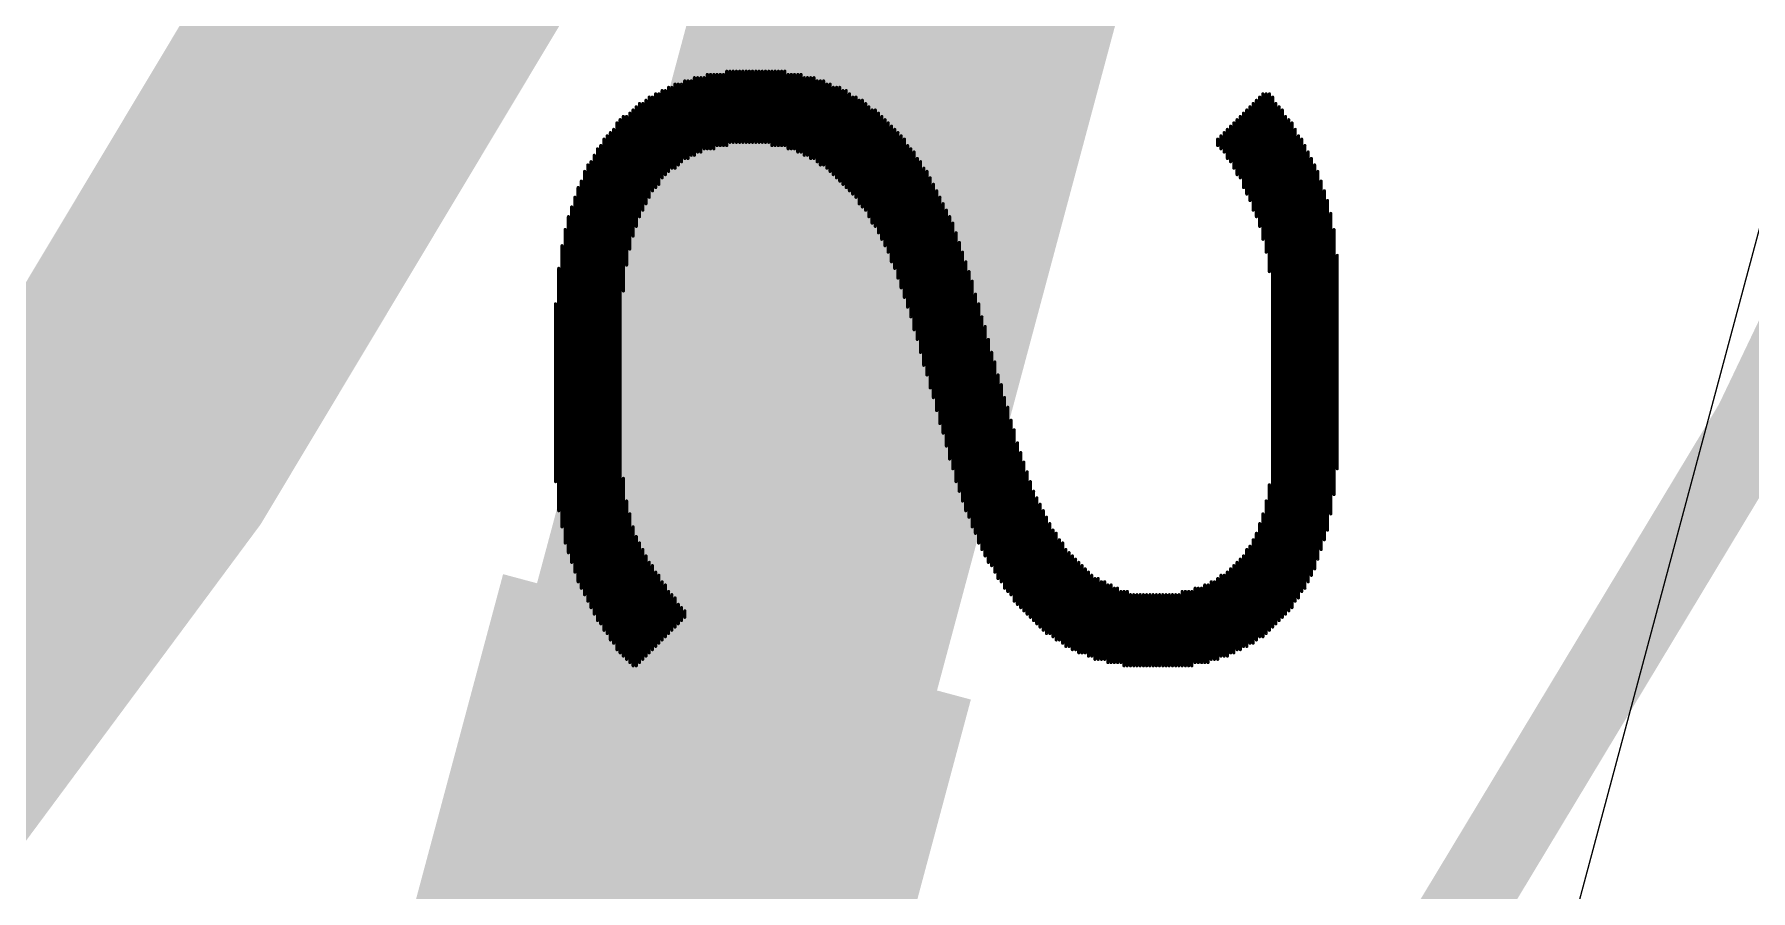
# Model space of a CAD drawing. Header units: millimetres. Extents: x 1.42 to 4.09, y 1.63 to 4.12.
# Drawn here: x 3.5772 to 3.7845, y 2.2514 to 2.3548 of the extents above; entities that cross this region are included whole.
import ezdxf

# ---------------------------------------------------------------- set-up
doc = ezdxf.new("R2010")
doc.units = ezdxf.units.MM
doc.header["$MEASUREMENT"] = 0
for name, color, linetype in [('BottomOverlay', 54, 'Continuous'), ('KeepOutLayer', 6, 'Continuous'), ('Mechanical1', 6, 'Continuous'), ('Mechanical3', 76, 'Continuous'), ('TopLayer', 1, 'Continuous'), ('TopSolder', 216, 'Continuous')]:
    doc.layers.add(name, color=color, linetype=linetype)

# ---------------------------------------------------------------- blocks, each defined once
blk = doc.blocks.new('ANTENNA_PCB_2_4GHZ_24')
at = {"layer": 'KeepOutLayer'}
blk.add_line((0.82382, 0.45177), (-0.10925, 0.45177), dxfattribs=at)
at = {"layer": 'TopLayer', "const_width": 0.05}
blk.add_lwpolyline([(0.71496, 0.34528), (0.05512, 0.34528)], dxfattribs=at)
at = {"layer": 'TopLayer', "const_width": 0.025}
blk.add_lwpolyline([(0.70246, 0.34528, 1), (0.72746, 0.34528, 1)], format="xyb", close=True, dxfattribs=at)
at = {"layer": 'TopSolder'}
blk.add_solid([(0.68576, 0.31604), (0.74422, 0.31604), (0.68576, 0.37451), (0.74422, 0.37451)], dxfattribs=at)

msp = doc.modelspace()

# ---------------------------------------------------------------- linework, layer by layer
at = {"layer": 'BottomOverlay', "const_width": 0.00039}
for points in [[(3.65848, 2.34099), (3.65848, 2.34996)], [(3.65887, 2.34099), (3.65887, 2.34996)], [(3.65926, 2.34099), (3.65926, 2.34996)], [(3.65965, 2.34138), (3.65965, 2.34996)], [(3.66004, 2.34138), (3.66004, 2.34996)], [(3.66043, 2.34138), (3.66043, 2.34996)], [(3.66082, 2.34138), (3.66082, 2.35035)], [(3.66121, 2.34177), (3.66121, 2.35035)], [(3.6616, 2.34177), (3.6616, 2.35035)], [(3.66199, 2.34177), (3.66199, 2.35035)], [(3.66238, 2.34177), (3.66238, 2.35035)], [(3.66277, 2.34177), (3.66277, 2.35035)], [(3.66316, 2.34177), (3.66316, 2.35035)], [(3.66355, 2.34177), (3.66355, 2.35035)], [(3.66394, 2.34177), (3.66394, 2.35035)], [(3.66433, 2.34177), (3.66433, 2.35035)], [(3.66472, 2.34177), (3.66472, 2.35035)], [(3.66511, 2.34177), (3.66511, 2.35035)], [(3.6655, 2.34177), (3.6655, 2.35035)], [(3.66589, 2.34177), (3.66589, 2.35035)], [(3.66628, 2.34138), (3.66628, 2.35035)], [(3.66667, 2.34138), (3.66667, 2.35035)], [(3.66706, 2.34138), (3.66706, 2.35035)], [(3.66745, 2.34138), (3.66745, 2.35035)], [(3.66784, 2.34138), (3.66784, 2.35035)], [(3.66823, 2.34099), (3.66823, 2.34996)], [(3.66862, 2.34099), (3.66862, 2.34996)], [(3.66901, 2.34099), (3.66901, 2.34996)], [(3.6694, 2.3406), (3.6694, 2.34996)], [(3.66979, 2.3406), (3.66979, 2.34996)], [(3.65302, 2.33748), (3.65302, 2.34801)], [(3.65341, 2.33787), (3.65341, 2.34801)], [(3.6538, 2.33826), (3.6538, 2.3484)], [(3.65419, 2.33865), (3.65419, 2.3484)], [(3.65458, 2.33865), (3.65458, 2.34879)], [(3.65497, 2.33904), (3.65497, 2.34879)], [(3.65536, 2.33943), (3.65536, 2.34879)], [(3.65575, 2.33982), (3.65575, 2.34918)], [(3.65614, 2.33982), (3.65614, 2.34918)], [(3.65653, 2.34021), (3.65653, 2.34918)], [(3.65692, 2.34021), (3.65692, 2.34957)], [(3.65731, 2.3406), (3.65731, 2.34957)], [(3.6577, 2.3406), (3.6577, 2.34957)], [(3.65809, 2.34099), (3.65809, 2.34957)], [(3.67018, 2.34021), (3.67018, 2.34957)], [(3.67057, 2.34021), (3.67057, 2.34957)], [(3.67096, 2.33982), (3.67096, 2.34957)], [(3.67135, 2.33982), (3.67135, 2.34957)], [(3.67174, 2.33943), (3.67174, 2.34918)], [(3.67213, 2.33904), (3.67213, 2.34918)], [(3.67252, 2.33904), (3.67252, 2.34918)], [(3.67291, 2.33865), (3.67291, 2.34879)], [(3.6733, 2.33826), (3.6733, 2.34879)], [(3.67369, 2.33787), (3.67369, 2.3484)], [(3.67408, 2.33748), (3.67408, 2.3484)], [(3.67447, 2.33709), (3.67447, 2.3484)], [(3.67486, 2.3367), (3.67486, 2.34801)], [(3.67525, 2.33631), (3.67525, 2.34801)], [(3.64951, 2.33046), (3.64951, 2.34567)], [(3.6499, 2.33163), (3.6499, 2.34606)], [(3.65029, 2.3328), (3.65029, 2.34645)], [(3.65068, 2.33358), (3.65068, 2.34645)], [(3.65107, 2.33436), (3.65107, 2.34684)], [(3.65146, 2.33514), (3.65146, 2.34723)], [(3.65185, 2.33592), (3.65185, 2.34723)], [(3.65224, 2.33631), (3.65224, 2.34762)], [(3.65263, 2.3367), (3.65263, 2.34762)], [(3.67564, 2.33592), (3.67564, 2.34762)], [(3.67603, 2.33553), (3.67603, 2.34723)], [(3.67642, 2.33514), (3.67642, 2.34723)], [(3.67681, 2.33436), (3.67681, 2.34684)], [(3.6772, 2.33397), (3.6772, 2.34684)], [(3.67759, 2.33358), (3.67759, 2.34645)], [(3.67798, 2.3328), (3.67798, 2.34606)], [(3.67837, 2.33202), (3.67837, 2.34567)], [(3.67876, 2.33163), (3.67876, 2.34567)], [(3.72361, 2.33553), (3.72361, 2.34567)], [(3.724, 2.33475), (3.724, 2.34606)], [(3.72439, 2.33358), (3.72439, 2.34645)], [(3.72478, 2.3328), (3.72478, 2.34684)], [(3.72517, 2.33163), (3.72517, 2.34723)], [(3.72556, 2.33007), (3.72556, 2.34762)], [(3.72595, 2.32851), (3.72595, 2.34762)], [(3.72634, 2.32617), (3.72634, 2.34762)], [(3.72673, 2.28327), (3.72673, 2.34723)], [(3.72712, 2.28366), (3.72712, 2.34645)], [(3.72751, 2.28405), (3.72751, 2.34606)], [(3.7279, 2.28444), (3.7279, 2.34567)], [(3.64756, 2.28054), (3.64756, 2.34411)], [(3.64795, 2.28015), (3.64795, 2.3445)], [(3.64834, 2.32383), (3.64834, 2.34489)], [(3.64873, 2.32695), (3.64873, 2.34489)], [(3.64912, 2.3289), (3.64912, 2.34528)], [(3.67915, 2.33085), (3.67915, 2.34528)], [(3.67954, 2.33007), (3.67954, 2.34489)], [(3.67993, 2.32929), (3.67993, 2.3445)], [(3.68032, 2.32851), (3.68032, 2.34411)], [(3.68071, 2.32734), (3.68071, 2.34372)], [(3.72166, 2.33943), (3.72166, 2.34372)], [(3.72205, 2.33865), (3.72205, 2.34411)], [(3.72244, 2.33787), (3.72244, 2.3445)], [(3.72283, 2.33748), (3.72283, 2.34489)], [(3.72322, 2.33631), (3.72322, 2.34528)], [(3.72829, 2.28483), (3.72829, 2.34489)], [(3.72868, 2.28522), (3.72868, 2.3445)], [(3.72907, 2.28561), (3.72907, 2.34411)], [(3.646, 2.28288), (3.646, 2.34216)], [(3.64639, 2.28249), (3.64639, 2.34255)], [(3.64678, 2.28171), (3.64678, 2.34294)], [(3.64717, 2.28132), (3.64717, 2.34333)], [(3.6811, 2.32656), (3.6811, 2.34333)], [(3.68149, 2.32539), (3.68149, 2.34294)], [(3.68188, 2.32422), (3.68188, 2.34255)], [(3.68227, 2.32305), (3.68227, 2.34216)], [(3.7201, 2.34138), (3.7201, 2.34216)], [(3.72049, 2.34099), (3.72049, 2.34255)], [(3.72088, 2.3406), (3.72088, 2.34294)], [(3.72127, 2.33982), (3.72127, 2.34333)], [(3.72946, 2.28639), (3.72946, 2.34333)], [(3.72985, 2.28678), (3.72985, 2.34255)], [(3.73024, 2.28756), (3.73024, 2.34216)], [(3.64483, 2.28483), (3.64483, 2.34021)], [(3.64522, 2.28405), (3.64522, 2.34099)], [(3.64561, 2.28366), (3.64561, 2.34138)], [(3.68266, 2.32188), (3.68266, 2.34138)], [(3.68305, 2.32071), (3.68305, 2.34099)], [(3.68344, 2.31915), (3.68344, 2.3406)], [(3.68383, 2.31798), (3.68383, 2.33982)], [(3.73063, 2.28795), (3.73063, 2.34138)], [(3.73102, 2.28873), (3.73102, 2.3406)], [(3.73141, 2.28951), (3.73141, 2.33982)], [(3.64366, 2.28717), (3.64366, 2.33826)], [(3.64405, 2.28639), (3.64405, 2.33904)], [(3.64444, 2.28561), (3.64444, 2.33943)], [(3.68422, 2.31642), (3.68422, 2.33943)], [(3.68461, 2.31486), (3.68461, 2.33865)], [(3.685, 2.31369), (3.685, 2.33826)], [(3.68539, 2.31213), (3.68539, 2.33748)], [(3.7318, 2.29029), (3.7318, 2.33904)], [(3.73219, 2.29146), (3.73219, 2.33826)], [(3.64288, 2.28873), (3.64288, 2.33631)], [(3.64327, 2.28795), (3.64327, 2.33709)], [(3.68578, 2.31096), (3.68578, 2.3367)], [(3.68617, 2.3094), (3.68617, 2.33592)], [(3.73258, 2.29263), (3.73258, 2.33709)], [(3.73297, 2.2938), (3.73297, 2.33592)], [(3.6421, 2.29107), (3.6421, 2.33397)], [(3.64249, 2.2899), (3.64249, 2.33514)], [(3.68656, 2.30784), (3.68656, 2.33514)], [(3.68695, 2.30667), (3.68695, 2.33436)], [(3.68734, 2.30511), (3.68734, 2.33358)], [(3.73336, 2.29497), (3.73336, 2.33475)], [(3.64132, 2.29341), (3.64132, 2.33124)], [(3.64171, 2.29224), (3.64171, 2.3328)], [(3.68773, 2.30355), (3.68773, 2.3328)], [(3.68812, 2.30238), (3.68812, 2.33202)], [(3.73375, 2.29692), (3.73375, 2.33319)], [(3.73414, 2.29926), (3.73414, 2.33124)], [(3.64093, 2.29536), (3.64093, 2.32929)], [(3.68851, 2.30082), (3.68851, 2.33085)], [(3.6889, 2.29965), (3.6889, 2.32968)], [(3.68929, 2.29848), (3.68929, 2.32851)], [(3.68968, 2.29731), (3.68968, 2.32734)], [(3.73453, 2.30238), (3.73453, 2.32812)], [(3.64054, 2.29731), (3.64054, 2.32656)], [(3.69007, 2.29653), (3.69007, 2.32617)], [(3.69046, 2.29536), (3.69046, 2.325)], [(3.69085, 2.29458), (3.69085, 2.32344)], [(3.64015, 2.30082), (3.64015, 2.32227)], [(3.69124, 2.29341), (3.69124, 2.32227)], [(3.69163, 2.29263), (3.69163, 2.32071)], [(3.69202, 2.29185), (3.69202, 2.31954)], [(3.69241, 2.29107), (3.69241, 2.31798)], [(3.6928, 2.29068), (3.6928, 2.31642)], [(3.69319, 2.2899), (3.69319, 2.31525)], [(3.69358, 2.28912), (3.69358, 2.31369)], [(3.69397, 2.28873), (3.69397, 2.31252)], [(3.69436, 2.28795), (3.69436, 2.31096)], [(3.69475, 2.28756), (3.69475, 2.30979)], [(3.69514, 2.28717), (3.69514, 2.30823)], [(3.69553, 2.28639), (3.69553, 2.30706)], [(3.69592, 2.286), (3.69592, 2.3055)], [(3.69631, 2.28561), (3.69631, 2.30433)], [(3.6967, 2.28522), (3.6967, 2.30316)], [(3.64834, 2.27976), (3.64834, 2.30121)], [(3.69709, 2.28483), (3.69709, 2.30199)], [(3.69748, 2.28444), (3.69748, 2.30082)], [(3.72634, 2.28288), (3.72634, 2.30043)], [(3.64873, 2.27937), (3.64873, 2.29848)], [(3.69787, 2.28405), (3.69787, 2.29965)], [(3.69826, 2.28366), (3.69826, 2.29887)], [(3.69865, 2.28327), (3.69865, 2.29809)], [(3.72595, 2.28249), (3.72595, 2.29848)], [(3.64912, 2.27898), (3.64912, 2.29692)], [(3.69904, 2.28288), (3.69904, 2.29731)], [(3.69943, 2.28249), (3.69943, 2.29653)], [(3.72556, 2.2821), (3.72556, 2.29692)], [(3.64951, 2.27859), (3.64951, 2.29536)], [(3.6499, 2.27859), (3.6499, 2.29419)], [(3.69982, 2.28249), (3.69982, 2.29575)], [(3.70021, 2.2821), (3.70021, 2.29497)], [(3.7006, 2.28171), (3.7006, 2.29458)], [(3.72478, 2.28171), (3.72478, 2.29458)], [(3.72517, 2.2821), (3.72517, 2.29575)], [(3.65029, 2.27898), (3.65029, 2.29341)], [(3.65068, 2.27937), (3.65068, 2.29263)], [(3.65107, 2.27976), (3.65107, 2.29185)], [(3.70099, 2.28171), (3.70099, 2.2938)], [(3.70138, 2.28132), (3.70138, 2.29341)], [(3.70177, 2.28093), (3.70177, 2.29263)], [(3.70216, 2.28093), (3.70216, 2.29224)], [(3.70255, 2.28054), (3.70255, 2.29185)], [(3.72322, 2.28093), (3.72322, 2.29185)], [(3.72361, 2.28093), (3.72361, 2.29263)], [(3.724, 2.28132), (3.724, 2.29302)], [(3.72439, 2.28132), (3.72439, 2.2938)], [(3.65146, 2.28015), (3.65146, 2.29107)], [(3.65185, 2.28054), (3.65185, 2.29068)], [(3.65224, 2.28093), (3.65224, 2.2899)], [(3.70294, 2.28054), (3.70294, 2.29146)], [(3.70333, 2.28015), (3.70333, 2.29107)], [(3.70372, 2.28015), (3.70372, 2.29068)], [(3.70411, 2.28015), (3.70411, 2.29029)], [(3.7045, 2.27976), (3.7045, 2.2899)], [(3.72127, 2.27976), (3.72127, 2.2899)], [(3.72166, 2.28015), (3.72166, 2.29029)], [(3.72205, 2.28015), (3.72205, 2.29068)], [(3.72244, 2.28054), (3.72244, 2.29107)], [(3.72283, 2.28054), (3.72283, 2.29146)], [(3.65263, 2.28132), (3.65263, 2.28951)], [(3.65302, 2.28171), (3.65302, 2.28873)], [(3.65341, 2.2821), (3.65341, 2.28834)], [(3.70489, 2.27976), (3.70489, 2.28951)], [(3.70528, 2.27937), (3.70528, 2.28912)], [(3.70567, 2.27937), (3.70567, 2.28912)], [(3.70606, 2.27937), (3.70606, 2.28873)], [(3.70645, 2.27937), (3.70645, 2.28873)], [(3.70684, 2.27898), (3.70684, 2.28834)], [(3.70723, 2.27898), (3.70723, 2.28834)], [(3.70762, 2.27898), (3.70762, 2.28795)], [(3.70801, 2.27898), (3.70801, 2.28795)], [(3.71737, 2.27898), (3.71737, 2.28795)], [(3.71776, 2.27898), (3.71776, 2.28795)], [(3.71815, 2.27898), (3.71815, 2.28795)], [(3.71854, 2.27898), (3.71854, 2.28834)], [(3.71893, 2.27898), (3.71893, 2.28834)], [(3.71932, 2.27937), (3.71932, 2.28873)], [(3.71971, 2.27937), (3.71971, 2.28873)], [(3.7201, 2.27937), (3.7201, 2.28912)], [(3.72049, 2.27976), (3.72049, 2.28951)], [(3.72088, 2.27976), (3.72088, 2.28951)], [(3.6538, 2.28249), (3.6538, 2.28756)], [(3.65419, 2.28288), (3.65419, 2.28717)], [(3.65458, 2.28327), (3.65458, 2.28678)], [(3.65497, 2.28366), (3.65497, 2.286)], [(3.65536, 2.28405), (3.65536, 2.28561)], [(3.7084, 2.27898), (3.7084, 2.28756)], [(3.70879, 2.27859), (3.70879, 2.28756)], [(3.70918, 2.27859), (3.70918, 2.28756)], [(3.70957, 2.27859), (3.70957, 2.28717)], [(3.70996, 2.27859), (3.70996, 2.28717)], [(3.71035, 2.27859), (3.71035, 2.28717)], [(3.71074, 2.27859), (3.71074, 2.28717)], [(3.71113, 2.27859), (3.71113, 2.28717)], [(3.71152, 2.27859), (3.71152, 2.28717)], [(3.71191, 2.27859), (3.71191, 2.28717)], [(3.7123, 2.27859), (3.7123, 2.28717)], [(3.71269, 2.27859), (3.71269, 2.28717)], [(3.71308, 2.27859), (3.71308, 2.28717)], [(3.71347, 2.27859), (3.71347, 2.28717)], [(3.71386, 2.27859), (3.71386, 2.28717)], [(3.71425, 2.27859), (3.71425, 2.28717)], [(3.71464, 2.27859), (3.71464, 2.28717)], [(3.71503, 2.27859), (3.71503, 2.28717)], [(3.71542, 2.27859), (3.71542, 2.28717)], [(3.71581, 2.27859), (3.71581, 2.28756)], [(3.7162, 2.27859), (3.7162, 2.28756)], [(3.71659, 2.27859), (3.71659, 2.28756)], [(3.71698, 2.27859), (3.71698, 2.28756)], [(3.65575, 2.28444), (3.65575, 2.28522)]]:
    msp.add_lwpolyline(points, dxfattribs=at)
at = {"layer": 'BottomOverlay', "const_width": 0.000195}
for points in [[(3.65839, 2.34996, 1), (3.65858, 2.34996, 1)], [(3.65878, 2.34996, 1), (3.65897, 2.34996, 1)], [(3.65917, 2.34996, 1), (3.65936, 2.34996, 1)], [(3.65956, 2.34996, 1), (3.65975, 2.34996, 1)], [(3.65995, 2.34996, 1), (3.66014, 2.34996, 1)], [(3.66034, 2.34996, 1), (3.66053, 2.34996, 1)], [(3.66073, 2.35035, 1), (3.66092, 2.35035, 1)], [(3.66112, 2.35035, 1), (3.66131, 2.35035, 1)], [(3.66151, 2.35035, 1), (3.6617, 2.35035, 1)], [(3.6619, 2.35035, 1), (3.66209, 2.35035, 1)], [(3.66229, 2.35035, 1), (3.66248, 2.35035, 1)], [(3.66268, 2.35035, 1), (3.66287, 2.35035, 1)], [(3.66307, 2.35035, 1), (3.66326, 2.35035, 1)], [(3.66346, 2.35035, 1), (3.66365, 2.35035, 1)], [(3.66385, 2.35035, 1), (3.66404, 2.35035, 1)], [(3.66424, 2.35035, 1), (3.66443, 2.35035, 1)], [(3.66463, 2.35035, 1), (3.66482, 2.35035, 1)], [(3.66502, 2.35035, 1), (3.66521, 2.35035, 1)], [(3.66541, 2.35035, 1), (3.6656, 2.35035, 1)], [(3.6658, 2.35035, 1), (3.66599, 2.35035, 1)], [(3.66619, 2.35035, 1), (3.66638, 2.35035, 1)], [(3.66658, 2.35035, 1), (3.66677, 2.35035, 1)], [(3.66697, 2.35035, 1), (3.66716, 2.35035, 1)], [(3.66736, 2.35035, 1), (3.66755, 2.35035, 1)], [(3.66775, 2.35035, 1), (3.66794, 2.35035, 1)], [(3.66814, 2.34996, 1), (3.66833, 2.34996, 1)], [(3.66853, 2.34996, 1), (3.66872, 2.34996, 1)], [(3.66892, 2.34996, 1), (3.66911, 2.34996, 1)], [(3.66931, 2.34996, 1), (3.6695, 2.34996, 1)], [(3.6697, 2.34996, 1), (3.66989, 2.34996, 1)], [(3.65293, 2.34801, 1), (3.65312, 2.34801, 1)], [(3.65332, 2.34801, 1), (3.65351, 2.34801, 1)], [(3.65371, 2.3484, 1), (3.6539, 2.3484, 1)], [(3.6541, 2.3484, 1), (3.65429, 2.3484, 1)], [(3.65449, 2.34879, 1), (3.65468, 2.34879, 1)], [(3.65488, 2.34879, 1), (3.65507, 2.34879, 1)], [(3.65527, 2.34879, 1), (3.65546, 2.34879, 1)], [(3.65566, 2.34918, 1), (3.65585, 2.34918, 1)], [(3.65605, 2.34918, 1), (3.65624, 2.34918, 1)], [(3.65644, 2.34918, 1), (3.65663, 2.34918, 1)], [(3.65683, 2.34957, 1), (3.65702, 2.34957, 1)], [(3.65722, 2.34957, 1), (3.65741, 2.34957, 1)], [(3.65761, 2.34957, 1), (3.6578, 2.34957, 1)], [(3.658, 2.34957, 1), (3.65819, 2.34957, 1)], [(3.67009, 2.34957, 1), (3.67028, 2.34957, 1)], [(3.67048, 2.34957, 1), (3.67067, 2.34957, 1)], [(3.67087, 2.34957, 1), (3.67106, 2.34957, 1)], [(3.67126, 2.34957, 1), (3.67145, 2.34957, 1)], [(3.67165, 2.34918, 1), (3.67184, 2.34918, 1)], [(3.67204, 2.34918, 1), (3.67223, 2.34918, 1)], [(3.67243, 2.34918, 1), (3.67262, 2.34918, 1)], [(3.67282, 2.34879, 1), (3.67301, 2.34879, 1)], [(3.67321, 2.34879, 1), (3.6734, 2.34879, 1)], [(3.6736, 2.3484, 1), (3.67379, 2.3484, 1)], [(3.67399, 2.3484, 1), (3.67418, 2.3484, 1)], [(3.67438, 2.3484, 1), (3.67457, 2.3484, 1)], [(3.67477, 2.34801, 1), (3.67496, 2.34801, 1)], [(3.67516, 2.34801, 1), (3.67535, 2.34801, 1)], [(3.64942, 2.34567, 1), (3.64961, 2.34567, 1)], [(3.64981, 2.34606, 1), (3.65, 2.34606, 1)], [(3.6502, 2.34645, 1), (3.65039, 2.34645, 1)], [(3.65059, 2.34645, 1), (3.65078, 2.34645, 1)], [(3.65098, 2.34684, 1), (3.65117, 2.34684, 1)], [(3.65137, 2.34723, 1), (3.65156, 2.34723, 1)], [(3.65176, 2.34723, 1), (3.65195, 2.34723, 1)], [(3.65215, 2.34762, 1), (3.65234, 2.34762, 1)], [(3.65254, 2.34762, 1), (3.65273, 2.34762, 1)], [(3.67555, 2.34762, 1), (3.67574, 2.34762, 1)], [(3.67594, 2.34723, 1), (3.67613, 2.34723, 1)], [(3.67633, 2.34723, 1), (3.67652, 2.34723, 1)], [(3.67672, 2.34684, 1), (3.67691, 2.34684, 1)], [(3.67711, 2.34684, 1), (3.6773, 2.34684, 1)], [(3.6775, 2.34645, 1), (3.67769, 2.34645, 1)], [(3.67789, 2.34606, 1), (3.67808, 2.34606, 1)], [(3.67828, 2.34567, 1), (3.67847, 2.34567, 1)], [(3.67867, 2.34567, 1), (3.67886, 2.34567, 1)], [(3.72352, 2.34567, 1), (3.72371, 2.34567, 1)], [(3.72391, 2.34606, 1), (3.7241, 2.34606, 1)], [(3.7243, 2.34645, 1), (3.72449, 2.34645, 1)], [(3.72469, 2.34684, 1), (3.72488, 2.34684, 1)], [(3.72508, 2.34723, 1), (3.72527, 2.34723, 1)], [(3.72547, 2.34762, 1), (3.72566, 2.34762, 1)], [(3.72586, 2.34762, 1), (3.72605, 2.34762, 1)], [(3.72625, 2.34762, 1), (3.72644, 2.34762, 1)], [(3.72664, 2.34723, 1), (3.72683, 2.34723, 1)], [(3.72703, 2.34645, 1), (3.72722, 2.34645, 1)], [(3.72742, 2.34606, 1), (3.72761, 2.34606, 1)], [(3.72781, 2.34567, 1), (3.728, 2.34567, 1)], [(3.64747, 2.34411, 1), (3.64766, 2.34411, 1)], [(3.64786, 2.3445, 1), (3.64805, 2.3445, 1)], [(3.64825, 2.34489, 1), (3.64844, 2.34489, 1)], [(3.64864, 2.34489, 1), (3.64883, 2.34489, 1)], [(3.64903, 2.34528, 1), (3.64922, 2.34528, 1)], [(3.67906, 2.34528, 1), (3.67925, 2.34528, 1)], [(3.67945, 2.34489, 1), (3.67964, 2.34489, 1)], [(3.67984, 2.3445, 1), (3.68003, 2.3445, 1)], [(3.68023, 2.34411, 1), (3.68042, 2.34411, 1)], [(3.68062, 2.34372, 1), (3.68081, 2.34372, 1)], [(3.72157, 2.34372, 1), (3.72176, 2.34372, 1)], [(3.72196, 2.34411, 1), (3.72215, 2.34411, 1)], [(3.72235, 2.3445, 1), (3.72254, 2.3445, 1)], [(3.72274, 2.34489, 1), (3.72293, 2.34489, 1)], [(3.72313, 2.34528, 1), (3.72332, 2.34528, 1)], [(3.7282, 2.34489, 1), (3.72839, 2.34489, 1)], [(3.72859, 2.3445, 1), (3.72878, 2.3445, 1)], [(3.72898, 2.34411, 1), (3.72917, 2.34411, 1)], [(3.64591, 2.34216, 1), (3.6461, 2.34216, 1)], [(3.6463, 2.34255, 1), (3.64649, 2.34255, 1)], [(3.64669, 2.34294, 1), (3.64688, 2.34294, 1)], [(3.64708, 2.34333, 1), (3.64727, 2.34333, 1)], [(3.66112, 2.34177, 1), (3.66131, 2.34177, 1)], [(3.66151, 2.34177, 1), (3.6617, 2.34177, 1)], [(3.6619, 2.34177, 1), (3.66209, 2.34177, 1)], [(3.66229, 2.34177, 1), (3.66248, 2.34177, 1)], [(3.66268, 2.34177, 1), (3.66287, 2.34177, 1)], [(3.66307, 2.34177, 1), (3.66326, 2.34177, 1)], [(3.66346, 2.34177, 1), (3.66365, 2.34177, 1)], [(3.66385, 2.34177, 1), (3.66404, 2.34177, 1)], [(3.66424, 2.34177, 1), (3.66443, 2.34177, 1)], [(3.66463, 2.34177, 1), (3.66482, 2.34177, 1)], [(3.66502, 2.34177, 1), (3.66521, 2.34177, 1)], [(3.66541, 2.34177, 1), (3.6656, 2.34177, 1)], [(3.6658, 2.34177, 1), (3.66599, 2.34177, 1)], [(3.68101, 2.34333, 1), (3.6812, 2.34333, 1)], [(3.6814, 2.34294, 1), (3.68159, 2.34294, 1)], [(3.68179, 2.34255, 1), (3.68198, 2.34255, 1)], [(3.68218, 2.34216, 1), (3.68237, 2.34216, 1)], [(3.72001, 2.34216, 1), (3.7202, 2.34216, 1)], [(3.7204, 2.34255, 1), (3.72059, 2.34255, 1)], [(3.72079, 2.34294, 1), (3.72098, 2.34294, 1)], [(3.72118, 2.34333, 1), (3.72137, 2.34333, 1)], [(3.72937, 2.34333, 1), (3.72956, 2.34333, 1)], [(3.72976, 2.34255, 1), (3.72995, 2.34255, 1)], [(3.73015, 2.34216, 1), (3.73034, 2.34216, 1)], [(3.64474, 2.34021, 1), (3.64493, 2.34021, 1)], [(3.64513, 2.34099, 1), (3.64532, 2.34099, 1)], [(3.64552, 2.34138, 1), (3.64571, 2.34138, 1)], [(3.65566, 2.33982, 1), (3.65585, 2.33982, 1)], [(3.65605, 2.33982, 1), (3.65624, 2.33982, 1)], [(3.65644, 2.34021, 1), (3.65663, 2.34021, 1)], [(3.65683, 2.34021, 1), (3.65702, 2.34021, 1)], [(3.65722, 2.3406, 1), (3.65741, 2.3406, 1)], [(3.65761, 2.3406, 1), (3.6578, 2.3406, 1)], [(3.658, 2.34099, 1), (3.65819, 2.34099, 1)], [(3.65839, 2.34099, 1), (3.65858, 2.34099, 1)], [(3.65878, 2.34099, 1), (3.65897, 2.34099, 1)], [(3.65917, 2.34099, 1), (3.65936, 2.34099, 1)], [(3.65956, 2.34138, 1), (3.65975, 2.34138, 1)], [(3.65995, 2.34138, 1), (3.66014, 2.34138, 1)], [(3.66034, 2.34138, 1), (3.66053, 2.34138, 1)], [(3.66073, 2.34138, 1), (3.66092, 2.34138, 1)], [(3.66619, 2.34138, 1), (3.66638, 2.34138, 1)], [(3.66658, 2.34138, 1), (3.66677, 2.34138, 1)], [(3.66697, 2.34138, 1), (3.66716, 2.34138, 1)], [(3.66736, 2.34138, 1), (3.66755, 2.34138, 1)], [(3.66775, 2.34138, 1), (3.66794, 2.34138, 1)], [(3.66814, 2.34099, 1), (3.66833, 2.34099, 1)], [(3.66853, 2.34099, 1), (3.66872, 2.34099, 1)], [(3.66892, 2.34099, 1), (3.66911, 2.34099, 1)], [(3.66931, 2.3406, 1), (3.6695, 2.3406, 1)], [(3.6697, 2.3406, 1), (3.66989, 2.3406, 1)], [(3.67009, 2.34021, 1), (3.67028, 2.34021, 1)], [(3.67048, 2.34021, 1), (3.67067, 2.34021, 1)], [(3.67087, 2.33982, 1), (3.67106, 2.33982, 1)], [(3.67126, 2.33982, 1), (3.67145, 2.33982, 1)], [(3.68257, 2.34138, 1), (3.68276, 2.34138, 1)], [(3.68296, 2.34099, 1), (3.68315, 2.34099, 1)], [(3.68335, 2.3406, 1), (3.68354, 2.3406, 1)], [(3.68374, 2.33982, 1), (3.68393, 2.33982, 1)], [(3.72001, 2.34138, 1), (3.7202, 2.34138, 1)], [(3.7204, 2.34099, 1), (3.72059, 2.34099, 1)], [(3.72079, 2.3406, 1), (3.72098, 2.3406, 1)], [(3.72118, 2.33982, 1), (3.72137, 2.33982, 1)], [(3.73054, 2.34138, 1), (3.73073, 2.34138, 1)], [(3.73093, 2.3406, 1), (3.73112, 2.3406, 1)], [(3.73132, 2.33982, 1), (3.73151, 2.33982, 1)], [(3.64357, 2.33826, 1), (3.64376, 2.33826, 1)], [(3.64396, 2.33904, 1), (3.64415, 2.33904, 1)], [(3.64435, 2.33943, 1), (3.64454, 2.33943, 1)], [(3.65293, 2.33748, 1), (3.65312, 2.33748, 1)], [(3.65332, 2.33787, 1), (3.65351, 2.33787, 1)], [(3.65371, 2.33826, 1), (3.6539, 2.33826, 1)], [(3.6541, 2.33865, 1), (3.65429, 2.33865, 1)], [(3.65449, 2.33865, 1), (3.65468, 2.33865, 1)], [(3.65488, 2.33904, 1), (3.65507, 2.33904, 1)], [(3.65527, 2.33943, 1), (3.65546, 2.33943, 1)], [(3.67165, 2.33943, 1), (3.67184, 2.33943, 1)], [(3.67204, 2.33904, 1), (3.67223, 2.33904, 1)], [(3.67243, 2.33904, 1), (3.67262, 2.33904, 1)], [(3.67282, 2.33865, 1), (3.67301, 2.33865, 1)], [(3.67321, 2.33826, 1), (3.6734, 2.33826, 1)], [(3.6736, 2.33787, 1), (3.67379, 2.33787, 1)], [(3.67399, 2.33748, 1), (3.67418, 2.33748, 1)], [(3.68413, 2.33943, 1), (3.68432, 2.33943, 1)], [(3.68452, 2.33865, 1), (3.68471, 2.33865, 1)], [(3.68491, 2.33826, 1), (3.6851, 2.33826, 1)], [(3.6853, 2.33748, 1), (3.68549, 2.33748, 1)], [(3.72157, 2.33943, 1), (3.72176, 2.33943, 1)], [(3.72196, 2.33865, 1), (3.72215, 2.33865, 1)], [(3.72235, 2.33787, 1), (3.72254, 2.33787, 1)], [(3.72274, 2.33748, 1), (3.72293, 2.33748, 1)], [(3.73171, 2.33904, 1), (3.7319, 2.33904, 1)], [(3.7321, 2.33826, 1), (3.73229, 2.33826, 1)], [(3.64279, 2.33631, 1), (3.64298, 2.33631, 1)], [(3.64318, 2.33709, 1), (3.64337, 2.33709, 1)], [(3.65176, 2.33592, 1), (3.65195, 2.33592, 1)], [(3.65215, 2.33631, 1), (3.65234, 2.33631, 1)], [(3.65254, 2.3367, 1), (3.65273, 2.3367, 1)], [(3.67438, 2.33709, 1), (3.67457, 2.33709, 1)], [(3.67477, 2.3367, 1), (3.67496, 2.3367, 1)], [(3.67516, 2.33631, 1), (3.67535, 2.33631, 1)], [(3.67555, 2.33592, 1), (3.67574, 2.33592, 1)], [(3.67594, 2.33553, 1), (3.67613, 2.33553, 1)], [(3.68569, 2.3367, 1), (3.68588, 2.3367, 1)], [(3.68608, 2.33592, 1), (3.68627, 2.33592, 1)], [(3.72313, 2.33631, 1), (3.72332, 2.33631, 1)], [(3.72352, 2.33553, 1), (3.72371, 2.33553, 1)], [(3.73249, 2.33709, 1), (3.73268, 2.33709, 1)], [(3.73288, 2.33592, 1), (3.73307, 2.33592, 1)], [(3.64201, 2.33397, 1), (3.6422, 2.33397, 1)], [(3.6424, 2.33514, 1), (3.64259, 2.33514, 1)], [(3.65059, 2.33358, 1), (3.65078, 2.33358, 1)], [(3.65098, 2.33436, 1), (3.65117, 2.33436, 1)], [(3.65137, 2.33514, 1), (3.65156, 2.33514, 1)], [(3.67633, 2.33514, 1), (3.67652, 2.33514, 1)], [(3.67672, 2.33436, 1), (3.67691, 2.33436, 1)], [(3.67711, 2.33397, 1), (3.6773, 2.33397, 1)], [(3.6775, 2.33358, 1), (3.67769, 2.33358, 1)], [(3.68647, 2.33514, 1), (3.68666, 2.33514, 1)], [(3.68686, 2.33436, 1), (3.68705, 2.33436, 1)], [(3.68725, 2.33358, 1), (3.68744, 2.33358, 1)], [(3.72391, 2.33475, 1), (3.7241, 2.33475, 1)], [(3.7243, 2.33358, 1), (3.72449, 2.33358, 1)], [(3.73327, 2.33475, 1), (3.73346, 2.33475, 1)], [(3.64123, 2.33124, 1), (3.64142, 2.33124, 1)], [(3.64162, 2.3328, 1), (3.64181, 2.3328, 1)], [(3.64981, 2.33163, 1), (3.65, 2.33163, 1)], [(3.6502, 2.3328, 1), (3.65039, 2.3328, 1)], [(3.67789, 2.3328, 1), (3.67808, 2.3328, 1)], [(3.67828, 2.33202, 1), (3.67847, 2.33202, 1)], [(3.67867, 2.33163, 1), (3.67886, 2.33163, 1)], [(3.68764, 2.3328, 1), (3.68783, 2.3328, 1)], [(3.68803, 2.33202, 1), (3.68822, 2.33202, 1)], [(3.72469, 2.3328, 1), (3.72488, 2.3328, 1)], [(3.72508, 2.33163, 1), (3.72527, 2.33163, 1)], [(3.73366, 2.33319, 1), (3.73385, 2.33319, 1)], [(3.73405, 2.33124, 1), (3.73424, 2.33124, 1)], [(3.64084, 2.32929, 1), (3.64103, 2.32929, 1)], [(3.64942, 2.33046, 1), (3.64961, 2.33046, 1)], [(3.67906, 2.33085, 1), (3.67925, 2.33085, 1)], [(3.67945, 2.33007, 1), (3.67964, 2.33007, 1)], [(3.67984, 2.32929, 1), (3.68003, 2.32929, 1)], [(3.68842, 2.33085, 1), (3.68861, 2.33085, 1)], [(3.68881, 2.32968, 1), (3.689, 2.32968, 1)], [(3.72547, 2.33007, 1), (3.72566, 2.33007, 1)], [(3.64903, 2.3289, 1), (3.64922, 2.3289, 1)], [(3.68023, 2.32851, 1), (3.68042, 2.32851, 1)], [(3.68062, 2.32734, 1), (3.68081, 2.32734, 1)], [(3.6892, 2.32851, 1), (3.68939, 2.32851, 1)], [(3.68959, 2.32734, 1), (3.68978, 2.32734, 1)], [(3.72586, 2.32851, 1), (3.72605, 2.32851, 1)], [(3.73444, 2.32812, 1), (3.73463, 2.32812, 1)], [(3.64045, 2.32656, 1), (3.64064, 2.32656, 1)], [(3.64864, 2.32695, 1), (3.64883, 2.32695, 1)], [(3.68101, 2.32656, 1), (3.6812, 2.32656, 1)], [(3.6814, 2.32539, 1), (3.68159, 2.32539, 1)], [(3.68998, 2.32617, 1), (3.69017, 2.32617, 1)], [(3.69037, 2.325, 1), (3.69056, 2.325, 1)], [(3.72625, 2.32617, 1), (3.72644, 2.32617, 1)], [(3.64825, 2.32383, 1), (3.64844, 2.32383, 1)], [(3.68179, 2.32422, 1), (3.68198, 2.32422, 1)], [(3.68218, 2.32305, 1), (3.68237, 2.32305, 1)], [(3.69076, 2.32344, 1), (3.69095, 2.32344, 1)], [(3.64006, 2.32227, 1), (3.64025, 2.32227, 1)], [(3.68257, 2.32188, 1), (3.68276, 2.32188, 1)], [(3.69115, 2.32227, 1), (3.69134, 2.32227, 1)], [(3.68296, 2.32071, 1), (3.68315, 2.32071, 1)], [(3.68335, 2.31915, 1), (3.68354, 2.31915, 1)], [(3.69154, 2.32071, 1), (3.69173, 2.32071, 1)], [(3.69193, 2.31954, 1), (3.69212, 2.31954, 1)], [(3.68374, 2.31798, 1), (3.68393, 2.31798, 1)], [(3.69232, 2.31798, 1), (3.69251, 2.31798, 1)], [(3.68413, 2.31642, 1), (3.68432, 2.31642, 1)], [(3.68452, 2.31486, 1), (3.68471, 2.31486, 1)], [(3.69271, 2.31642, 1), (3.6929, 2.31642, 1)], [(3.6931, 2.31525, 1), (3.69329, 2.31525, 1)], [(3.68491, 2.31369, 1), (3.6851, 2.31369, 1)], [(3.69349, 2.31369, 1), (3.69368, 2.31369, 1)], [(3.69388, 2.31252, 1), (3.69407, 2.31252, 1)], [(3.6853, 2.31213, 1), (3.68549, 2.31213, 1)], [(3.68569, 2.31096, 1), (3.68588, 2.31096, 1)], [(3.69427, 2.31096, 1), (3.69446, 2.31096, 1)], [(3.68608, 2.3094, 1), (3.68627, 2.3094, 1)], [(3.69466, 2.30979, 1), (3.69485, 2.30979, 1)], [(3.68647, 2.30784, 1), (3.68666, 2.30784, 1)], [(3.68686, 2.30667, 1), (3.68705, 2.30667, 1)], [(3.69505, 2.30823, 1), (3.69524, 2.30823, 1)], [(3.69544, 2.30706, 1), (3.69563, 2.30706, 1)], [(3.68725, 2.30511, 1), (3.68744, 2.30511, 1)], [(3.69583, 2.3055, 1), (3.69602, 2.3055, 1)], [(3.69622, 2.30433, 1), (3.69641, 2.30433, 1)], [(3.68764, 2.30355, 1), (3.68783, 2.30355, 1)], [(3.68803, 2.30238, 1), (3.68822, 2.30238, 1)], [(3.69661, 2.30316, 1), (3.6968, 2.30316, 1)], [(3.73444, 2.30238, 1), (3.73463, 2.30238, 1)], [(3.64006, 2.30082, 1), (3.64025, 2.30082, 1)], [(3.64825, 2.30121, 1), (3.64844, 2.30121, 1)], [(3.68842, 2.30082, 1), (3.68861, 2.30082, 1)], [(3.697, 2.30199, 1), (3.69719, 2.30199, 1)], [(3.69739, 2.30082, 1), (3.69758, 2.30082, 1)], [(3.72625, 2.30043, 1), (3.72644, 2.30043, 1)], [(3.64864, 2.29848, 1), (3.64883, 2.29848, 1)], [(3.68881, 2.29965, 1), (3.689, 2.29965, 1)], [(3.6892, 2.29848, 1), (3.68939, 2.29848, 1)], [(3.69778, 2.29965, 1), (3.69797, 2.29965, 1)], [(3.69817, 2.29887, 1), (3.69836, 2.29887, 1)], [(3.69856, 2.29809, 1), (3.69875, 2.29809, 1)], [(3.72586, 2.29848, 1), (3.72605, 2.29848, 1)], [(3.73405, 2.29926, 1), (3.73424, 2.29926, 1)], [(3.64045, 2.29731, 1), (3.64064, 2.29731, 1)], [(3.64903, 2.29692, 1), (3.64922, 2.29692, 1)], [(3.68959, 2.29731, 1), (3.68978, 2.29731, 1)], [(3.68998, 2.29653, 1), (3.69017, 2.29653, 1)], [(3.69895, 2.29731, 1), (3.69914, 2.29731, 1)], [(3.69934, 2.29653, 1), (3.69953, 2.29653, 1)], [(3.72547, 2.29692, 1), (3.72566, 2.29692, 1)], [(3.73366, 2.29692, 1), (3.73385, 2.29692, 1)], [(3.64084, 2.29536, 1), (3.64103, 2.29536, 1)], [(3.64942, 2.29536, 1), (3.64961, 2.29536, 1)], [(3.64981, 2.29419, 1), (3.65, 2.29419, 1)], [(3.69037, 2.29536, 1), (3.69056, 2.29536, 1)], [(3.69076, 2.29458, 1), (3.69095, 2.29458, 1)], [(3.69973, 2.29575, 1), (3.69992, 2.29575, 1)], [(3.70012, 2.29497, 1), (3.70031, 2.29497, 1)], [(3.70051, 2.29458, 1), (3.7007, 2.29458, 1)], [(3.72469, 2.29458, 1), (3.72488, 2.29458, 1)], [(3.72508, 2.29575, 1), (3.72527, 2.29575, 1)], [(3.73327, 2.29497, 1), (3.73346, 2.29497, 1)], [(3.64123, 2.29341, 1), (3.64142, 2.29341, 1)], [(3.64162, 2.29224, 1), (3.64181, 2.29224, 1)], [(3.6502, 2.29341, 1), (3.65039, 2.29341, 1)], [(3.65059, 2.29263, 1), (3.65078, 2.29263, 1)], [(3.65098, 2.29185, 1), (3.65117, 2.29185, 1)], [(3.69115, 2.29341, 1), (3.69134, 2.29341, 1)], [(3.69154, 2.29263, 1), (3.69173, 2.29263, 1)], [(3.69193, 2.29185, 1), (3.69212, 2.29185, 1)], [(3.7009, 2.2938, 1), (3.70109, 2.2938, 1)], [(3.70129, 2.29341, 1), (3.70148, 2.29341, 1)], [(3.70168, 2.29263, 1), (3.70187, 2.29263, 1)], [(3.70207, 2.29224, 1), (3.70226, 2.29224, 1)], [(3.70246, 2.29185, 1), (3.70265, 2.29185, 1)], [(3.72313, 2.29185, 1), (3.72332, 2.29185, 1)], [(3.72352, 2.29263, 1), (3.72371, 2.29263, 1)], [(3.72391, 2.29302, 1), (3.7241, 2.29302, 1)], [(3.7243, 2.2938, 1), (3.72449, 2.2938, 1)], [(3.73249, 2.29263, 1), (3.73268, 2.29263, 1)], [(3.73288, 2.2938, 1), (3.73307, 2.2938, 1)], [(3.64201, 2.29107, 1), (3.6422, 2.29107, 1)], [(3.6424, 2.2899, 1), (3.64259, 2.2899, 1)], [(3.65137, 2.29107, 1), (3.65156, 2.29107, 1)], [(3.65176, 2.29068, 1), (3.65195, 2.29068, 1)], [(3.65215, 2.2899, 1), (3.65234, 2.2899, 1)], [(3.69232, 2.29107, 1), (3.69251, 2.29107, 1)], [(3.69271, 2.29068, 1), (3.6929, 2.29068, 1)], [(3.6931, 2.2899, 1), (3.69329, 2.2899, 1)], [(3.70285, 2.29146, 1), (3.70304, 2.29146, 1)], [(3.70324, 2.29107, 1), (3.70343, 2.29107, 1)], [(3.70363, 2.29068, 1), (3.70382, 2.29068, 1)], [(3.70402, 2.29029, 1), (3.70421, 2.29029, 1)], [(3.70441, 2.2899, 1), (3.7046, 2.2899, 1)], [(3.72118, 2.2899, 1), (3.72137, 2.2899, 1)], [(3.72157, 2.29029, 1), (3.72176, 2.29029, 1)], [(3.72196, 2.29068, 1), (3.72215, 2.29068, 1)], [(3.72235, 2.29107, 1), (3.72254, 2.29107, 1)], [(3.72274, 2.29146, 1), (3.72293, 2.29146, 1)], [(3.73171, 2.29029, 1), (3.7319, 2.29029, 1)], [(3.7321, 2.29146, 1), (3.73229, 2.29146, 1)], [(3.64279, 2.28873, 1), (3.64298, 2.28873, 1)], [(3.64318, 2.28795, 1), (3.64337, 2.28795, 1)], [(3.65254, 2.28951, 1), (3.65273, 2.28951, 1)], [(3.65293, 2.28873, 1), (3.65312, 2.28873, 1)], [(3.65332, 2.28834, 1), (3.65351, 2.28834, 1)], [(3.69349, 2.28912, 1), (3.69368, 2.28912, 1)], [(3.69388, 2.28873, 1), (3.69407, 2.28873, 1)], [(3.69427, 2.28795, 1), (3.69446, 2.28795, 1)], [(3.7048, 2.28951, 1), (3.70499, 2.28951, 1)], [(3.70519, 2.28912, 1), (3.70538, 2.28912, 1)], [(3.70558, 2.28912, 1), (3.70577, 2.28912, 1)], [(3.70597, 2.28873, 1), (3.70616, 2.28873, 1)], [(3.70636, 2.28873, 1), (3.70655, 2.28873, 1)], [(3.70675, 2.28834, 1), (3.70694, 2.28834, 1)], [(3.70714, 2.28834, 1), (3.70733, 2.28834, 1)], [(3.70753, 2.28795, 1), (3.70772, 2.28795, 1)], [(3.70792, 2.28795, 1), (3.70811, 2.28795, 1)], [(3.71728, 2.28795, 1), (3.71747, 2.28795, 1)], [(3.71767, 2.28795, 1), (3.71786, 2.28795, 1)], [(3.71806, 2.28795, 1), (3.71825, 2.28795, 1)], [(3.71845, 2.28834, 1), (3.71864, 2.28834, 1)], [(3.71884, 2.28834, 1), (3.71903, 2.28834, 1)], [(3.71923, 2.28873, 1), (3.71942, 2.28873, 1)], [(3.71962, 2.28873, 1), (3.71981, 2.28873, 1)], [(3.72001, 2.28912, 1), (3.7202, 2.28912, 1)], [(3.7204, 2.28951, 1), (3.72059, 2.28951, 1)], [(3.72079, 2.28951, 1), (3.72098, 2.28951, 1)], [(3.73054, 2.28795, 1), (3.73073, 2.28795, 1)], [(3.73093, 2.28873, 1), (3.73112, 2.28873, 1)], [(3.73132, 2.28951, 1), (3.73151, 2.28951, 1)], [(3.64357, 2.28717, 1), (3.64376, 2.28717, 1)], [(3.64396, 2.28639, 1), (3.64415, 2.28639, 1)], [(3.64435, 2.28561, 1), (3.64454, 2.28561, 1)], [(3.65371, 2.28756, 1), (3.6539, 2.28756, 1)], [(3.6541, 2.28717, 1), (3.65429, 2.28717, 1)], [(3.65449, 2.28678, 1), (3.65468, 2.28678, 1)], [(3.65488, 2.286, 1), (3.65507, 2.286, 1)], [(3.65527, 2.28561, 1), (3.65546, 2.28561, 1)], [(3.69466, 2.28756, 1), (3.69485, 2.28756, 1)], [(3.69505, 2.28717, 1), (3.69524, 2.28717, 1)], [(3.69544, 2.28639, 1), (3.69563, 2.28639, 1)], [(3.69583, 2.286, 1), (3.69602, 2.286, 1)], [(3.69622, 2.28561, 1), (3.69641, 2.28561, 1)], [(3.70831, 2.28756, 1), (3.7085, 2.28756, 1)], [(3.7087, 2.28756, 1), (3.70889, 2.28756, 1)], [(3.70909, 2.28756, 1), (3.70928, 2.28756, 1)], [(3.70948, 2.28717, 1), (3.70967, 2.28717, 1)], [(3.70987, 2.28717, 1), (3.71006, 2.28717, 1)], [(3.71026, 2.28717, 1), (3.71045, 2.28717, 1)], [(3.71065, 2.28717, 1), (3.71084, 2.28717, 1)], [(3.71104, 2.28717, 1), (3.71123, 2.28717, 1)], [(3.71143, 2.28717, 1), (3.71162, 2.28717, 1)], [(3.71182, 2.28717, 1), (3.71201, 2.28717, 1)], [(3.71221, 2.28717, 1), (3.7124, 2.28717, 1)], [(3.7126, 2.28717, 1), (3.71279, 2.28717, 1)], [(3.71299, 2.28717, 1), (3.71318, 2.28717, 1)], [(3.71338, 2.28717, 1), (3.71357, 2.28717, 1)], [(3.71377, 2.28717, 1), (3.71396, 2.28717, 1)], [(3.71416, 2.28717, 1), (3.71435, 2.28717, 1)], [(3.71455, 2.28717, 1), (3.71474, 2.28717, 1)], [(3.71494, 2.28717, 1), (3.71513, 2.28717, 1)], [(3.71533, 2.28717, 1), (3.71552, 2.28717, 1)], [(3.71572, 2.28756, 1), (3.71591, 2.28756, 1)], [(3.71611, 2.28756, 1), (3.7163, 2.28756, 1)], [(3.7165, 2.28756, 1), (3.71669, 2.28756, 1)], [(3.71689, 2.28756, 1), (3.71708, 2.28756, 1)], [(3.72898, 2.28561, 1), (3.72917, 2.28561, 1)], [(3.72937, 2.28639, 1), (3.72956, 2.28639, 1)], [(3.72976, 2.28678, 1), (3.72995, 2.28678, 1)], [(3.73015, 2.28756, 1), (3.73034, 2.28756, 1)], [(3.64474, 2.28483, 1), (3.64493, 2.28483, 1)], [(3.64513, 2.28405, 1), (3.64532, 2.28405, 1)], [(3.64552, 2.28366, 1), (3.64571, 2.28366, 1)], [(3.65488, 2.28366, 1), (3.65507, 2.28366, 1)], [(3.65527, 2.28405, 1), (3.65546, 2.28405, 1)], [(3.65566, 2.28522, 1), (3.65585, 2.28522, 1)], [(3.65566, 2.28444, 1), (3.65585, 2.28444, 1)], [(3.69661, 2.28522, 1), (3.6968, 2.28522, 1)], [(3.697, 2.28483, 1), (3.69719, 2.28483, 1)], [(3.69739, 2.28444, 1), (3.69758, 2.28444, 1)], [(3.69778, 2.28405, 1), (3.69797, 2.28405, 1)], [(3.69817, 2.28366, 1), (3.69836, 2.28366, 1)], [(3.72703, 2.28366, 1), (3.72722, 2.28366, 1)], [(3.72742, 2.28405, 1), (3.72761, 2.28405, 1)], [(3.72781, 2.28444, 1), (3.728, 2.28444, 1)], [(3.7282, 2.28483, 1), (3.72839, 2.28483, 1)], [(3.72859, 2.28522, 1), (3.72878, 2.28522, 1)], [(3.64591, 2.28288, 1), (3.6461, 2.28288, 1)], [(3.6463, 2.28249, 1), (3.64649, 2.28249, 1)], [(3.64669, 2.28171, 1), (3.64688, 2.28171, 1)], [(3.65293, 2.28171, 1), (3.65312, 2.28171, 1)], [(3.65332, 2.2821, 1), (3.65351, 2.2821, 1)], [(3.65371, 2.28249, 1), (3.6539, 2.28249, 1)], [(3.6541, 2.28288, 1), (3.65429, 2.28288, 1)], [(3.65449, 2.28327, 1), (3.65468, 2.28327, 1)], [(3.69856, 2.28327, 1), (3.69875, 2.28327, 1)], [(3.69895, 2.28288, 1), (3.69914, 2.28288, 1)], [(3.69934, 2.28249, 1), (3.69953, 2.28249, 1)], [(3.69973, 2.28249, 1), (3.69992, 2.28249, 1)], [(3.70012, 2.2821, 1), (3.70031, 2.2821, 1)], [(3.70051, 2.28171, 1), (3.7007, 2.28171, 1)], [(3.7009, 2.28171, 1), (3.70109, 2.28171, 1)], [(3.72469, 2.28171, 1), (3.72488, 2.28171, 1)], [(3.72508, 2.2821, 1), (3.72527, 2.2821, 1)], [(3.72547, 2.2821, 1), (3.72566, 2.2821, 1)], [(3.72586, 2.28249, 1), (3.72605, 2.28249, 1)], [(3.72625, 2.28288, 1), (3.72644, 2.28288, 1)], [(3.72664, 2.28327, 1), (3.72683, 2.28327, 1)], [(3.64708, 2.28132, 1), (3.64727, 2.28132, 1)], [(3.64747, 2.28054, 1), (3.64766, 2.28054, 1)], [(3.64786, 2.28015, 1), (3.64805, 2.28015, 1)], [(3.64825, 2.27976, 1), (3.64844, 2.27976, 1)], [(3.64864, 2.27937, 1), (3.64883, 2.27937, 1)], [(3.65059, 2.27937, 1), (3.65078, 2.27937, 1)], [(3.65098, 2.27976, 1), (3.65117, 2.27976, 1)], [(3.65137, 2.28015, 1), (3.65156, 2.28015, 1)], [(3.65176, 2.28054, 1), (3.65195, 2.28054, 1)], [(3.65215, 2.28093, 1), (3.65234, 2.28093, 1)], [(3.65254, 2.28132, 1), (3.65273, 2.28132, 1)], [(3.70129, 2.28132, 1), (3.70148, 2.28132, 1)], [(3.70168, 2.28093, 1), (3.70187, 2.28093, 1)], [(3.70207, 2.28093, 1), (3.70226, 2.28093, 1)], [(3.70246, 2.28054, 1), (3.70265, 2.28054, 1)], [(3.70285, 2.28054, 1), (3.70304, 2.28054, 1)], [(3.70324, 2.28015, 1), (3.70343, 2.28015, 1)], [(3.70363, 2.28015, 1), (3.70382, 2.28015, 1)], [(3.70402, 2.28015, 1), (3.70421, 2.28015, 1)], [(3.70441, 2.27976, 1), (3.7046, 2.27976, 1)], [(3.7048, 2.27976, 1), (3.70499, 2.27976, 1)], [(3.70519, 2.27937, 1), (3.70538, 2.27937, 1)], [(3.70558, 2.27937, 1), (3.70577, 2.27937, 1)], [(3.70597, 2.27937, 1), (3.70616, 2.27937, 1)], [(3.70636, 2.27937, 1), (3.70655, 2.27937, 1)], [(3.71923, 2.27937, 1), (3.71942, 2.27937, 1)], [(3.71962, 2.27937, 1), (3.71981, 2.27937, 1)], [(3.72001, 2.27937, 1), (3.7202, 2.27937, 1)], [(3.7204, 2.27976, 1), (3.72059, 2.27976, 1)], [(3.72079, 2.27976, 1), (3.72098, 2.27976, 1)], [(3.72118, 2.27976, 1), (3.72137, 2.27976, 1)], [(3.72157, 2.28015, 1), (3.72176, 2.28015, 1)], [(3.72196, 2.28015, 1), (3.72215, 2.28015, 1)], [(3.72235, 2.28054, 1), (3.72254, 2.28054, 1)], [(3.72274, 2.28054, 1), (3.72293, 2.28054, 1)], [(3.72313, 2.28093, 1), (3.72332, 2.28093, 1)], [(3.72352, 2.28093, 1), (3.72371, 2.28093, 1)], [(3.72391, 2.28132, 1), (3.7241, 2.28132, 1)], [(3.7243, 2.28132, 1), (3.72449, 2.28132, 1)], [(3.64903, 2.27898, 1), (3.64922, 2.27898, 1)], [(3.64942, 2.27859, 1), (3.64961, 2.27859, 1)], [(3.64981, 2.27859, 1), (3.65, 2.27859, 1)], [(3.6502, 2.27898, 1), (3.65039, 2.27898, 1)], [(3.70675, 2.27898, 1), (3.70694, 2.27898, 1)], [(3.70714, 2.27898, 1), (3.70733, 2.27898, 1)], [(3.70753, 2.27898, 1), (3.70772, 2.27898, 1)], [(3.70792, 2.27898, 1), (3.70811, 2.27898, 1)], [(3.70831, 2.27898, 1), (3.7085, 2.27898, 1)], [(3.7087, 2.27859, 1), (3.70889, 2.27859, 1)], [(3.70909, 2.27859, 1), (3.70928, 2.27859, 1)], [(3.70948, 2.27859, 1), (3.70967, 2.27859, 1)], [(3.70987, 2.27859, 1), (3.71006, 2.27859, 1)], [(3.71026, 2.27859, 1), (3.71045, 2.27859, 1)], [(3.71065, 2.27859, 1), (3.71084, 2.27859, 1)], [(3.71104, 2.27859, 1), (3.71123, 2.27859, 1)], [(3.71143, 2.27859, 1), (3.71162, 2.27859, 1)], [(3.71182, 2.27859, 1), (3.71201, 2.27859, 1)], [(3.71221, 2.27859, 1), (3.7124, 2.27859, 1)], [(3.7126, 2.27859, 1), (3.71279, 2.27859, 1)], [(3.71299, 2.27859, 1), (3.71318, 2.27859, 1)], [(3.71338, 2.27859, 1), (3.71357, 2.27859, 1)], [(3.71377, 2.27859, 1), (3.71396, 2.27859, 1)], [(3.71416, 2.27859, 1), (3.71435, 2.27859, 1)], [(3.71455, 2.27859, 1), (3.71474, 2.27859, 1)], [(3.71494, 2.27859, 1), (3.71513, 2.27859, 1)], [(3.71533, 2.27859, 1), (3.71552, 2.27859, 1)], [(3.71572, 2.27859, 1), (3.71591, 2.27859, 1)], [(3.71611, 2.27859, 1), (3.7163, 2.27859, 1)], [(3.7165, 2.27859, 1), (3.71669, 2.27859, 1)], [(3.71689, 2.27859, 1), (3.71708, 2.27859, 1)], [(3.71728, 2.27898, 1), (3.71747, 2.27898, 1)], [(3.71767, 2.27898, 1), (3.71786, 2.27898, 1)], [(3.71806, 2.27898, 1), (3.71825, 2.27898, 1)], [(3.71845, 2.27898, 1), (3.71864, 2.27898, 1)], [(3.71884, 2.27898, 1), (3.71903, 2.27898, 1)]]:
    msp.add_lwpolyline(points, format="xyb", close=True, dxfattribs=at)
at = {"layer": 'Mechanical1', "const_width": 0.01}
msp.add_lwpolyline([(3.98344, 2.73007, -0.35351), (2.88993, 1.63656)], format="xyb", dxfattribs=at)
at = {"layer": 'Mechanical3', "const_width": 0.03937}
msp.add_lwpolyline([(3.75606, 2.86, 1), (1.76394, 2.86, 1)], format="xyb", close=True, dxfattribs=at)
at = {"layer": 'Mechanical3', "const_width": 0.01}
msp.add_lwpolyline([(3.9178, 2.73704, -0.35351), (2.88296, 1.7022)], format="xyb", dxfattribs=at)

# ---------------------------------------------------------------- block references
at = {"rotation": 255}
msp.add_blockref('ANTENNA_PCB_2_4GHZ_24', (3.50604, 3.03384), dxfattribs=at)

doc.saveas('drawing.dxf')
